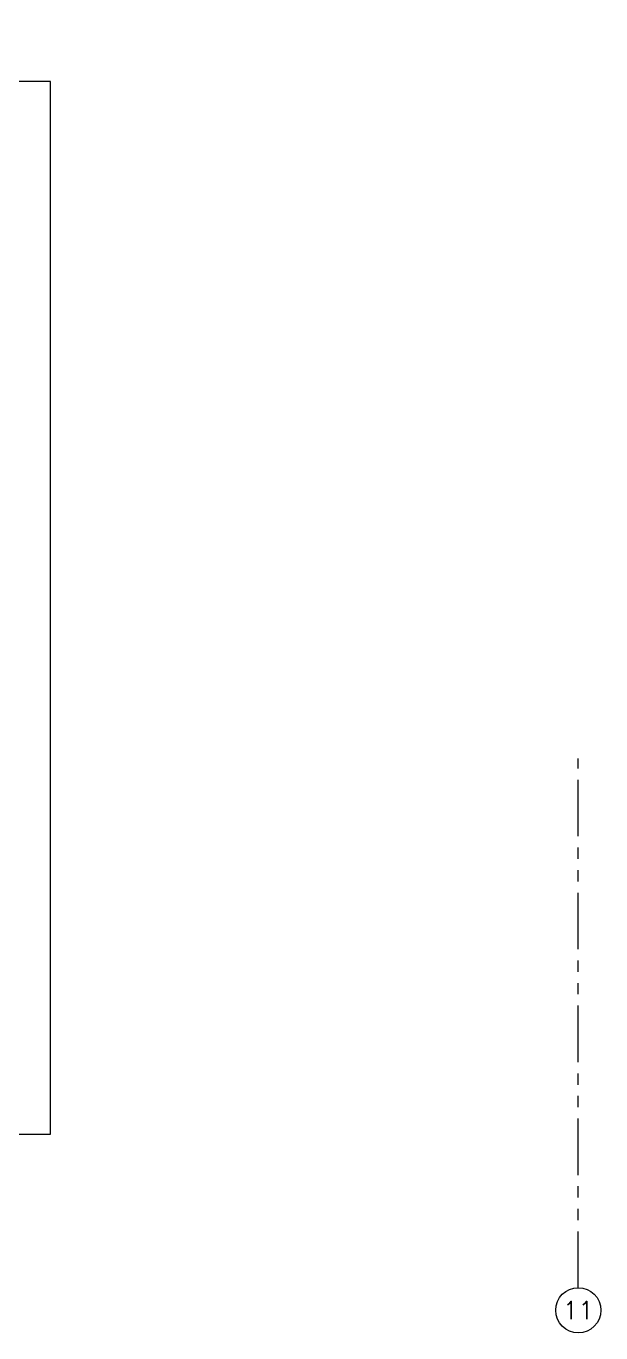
# Model space of a CAD drawing. Header units: millimetres. Extents: x 226317 to 226469, y 8188100 to 8188260.
# Drawn here: x 226404.16 to 226410.52, y 8188229.46 to 8188243.92 of the extents above; entities that cross this region are included whole.
import ezdxf
from ezdxf.enums import TextEntityAlignment as Align

# ---------------------------------------------------------------- set-up
doc = ezdxf.new("R2010")
doc.units = ezdxf.units.MM
for name, pattern in [('HIDDEN2', [0.1875, 0.125, -0.0625]), ('PHANTOM', [2.5, 1.25, -0.25, 0.25, -0.25, 0.25, -0.25]), ('PHANTOM2', [1.25, 0.625, -0.125, 0.125, -0.125, 0.125, -0.125])]:
    doc.linetypes.add(name, pattern=pattern)
doc.layers.add('A-EJES', color=8, linetype='PHANTOM')
doc.layers.add('A-PROYECCIONES', color=8, linetype='HIDDEN2')
doc.layers.add('A-MUROS', color=8, linetype='Continuous', lineweight=30)
doc.styles.add('ROMANS', font='ROMANS.shx', dxfattribs={"oblique": 10})

# ---------------------------------------------------------------- blocks, each defined once
blk = doc.blocks.new('EJES 1P')
at = {"layer": 'A-EJES', "color": 8, "linetype": 'PHANTOM2', "lineweight": 0}
blk.add_lwpolyline([(63.204, -18.151), (63.204, -12.292)], dxfattribs=at)
at = {"layer": 'A-EJES', "color": 8, "linetype": 'Continuous', "lineweight": 0}
blk.add_circle((63.204, -18.398), 0.25, dxfattribs=at)
at = {"layer": 'A-EJES', "color": 8, "linetype": 'Continuous', "lineweight": 0, "style": 'ROMANS'}
blk.add_text('11', height=0.2, dxfattribs=at).set_placement((63.204, -18.398), align=Align.MIDDLE_CENTER)
blk = doc.blocks.new('arq. estac.')
at = {"layer": 'A-MUROS', "color": 8, "lineweight": 0}
blk.add_lwpolyline([(226691.45, 8188252.954), (226687.074, 8188252.954), (226687.074, 8188247.954), (226684.189, 8188247.954), (226684.189, 8188248.254), (226683.639, 8188248.254), (226683.639, 8188247.954), (226676.679, 8188247.954), (226676.679, 8188248.254), (226676.429, 8188248.254), (226676.429, 8188247.954), (226672.059, 8188247.954), (226672.059, 8188236.304), (226699.849, 8188236.304), (226699.849, 8188247.954), (226698.609, 8188247.954), (226698.609, 8188248.254), (226698.359, 8188248.254), (226698.359, 8188247.954), (226691.449, 8188247.954)], close=True, dxfattribs=at)
at = {"layer": 'A-PROYECCIONES'}
blk.add_blockref('EJES 1P', (226642.49, 8188252.754), dxfattribs=at)

msp = doc.modelspace()

# ---------------------------------------------------------------- block references
msp.add_blockref('arq. estac.', (-295.422, -4.646))

doc.saveas('drawing.dxf')
